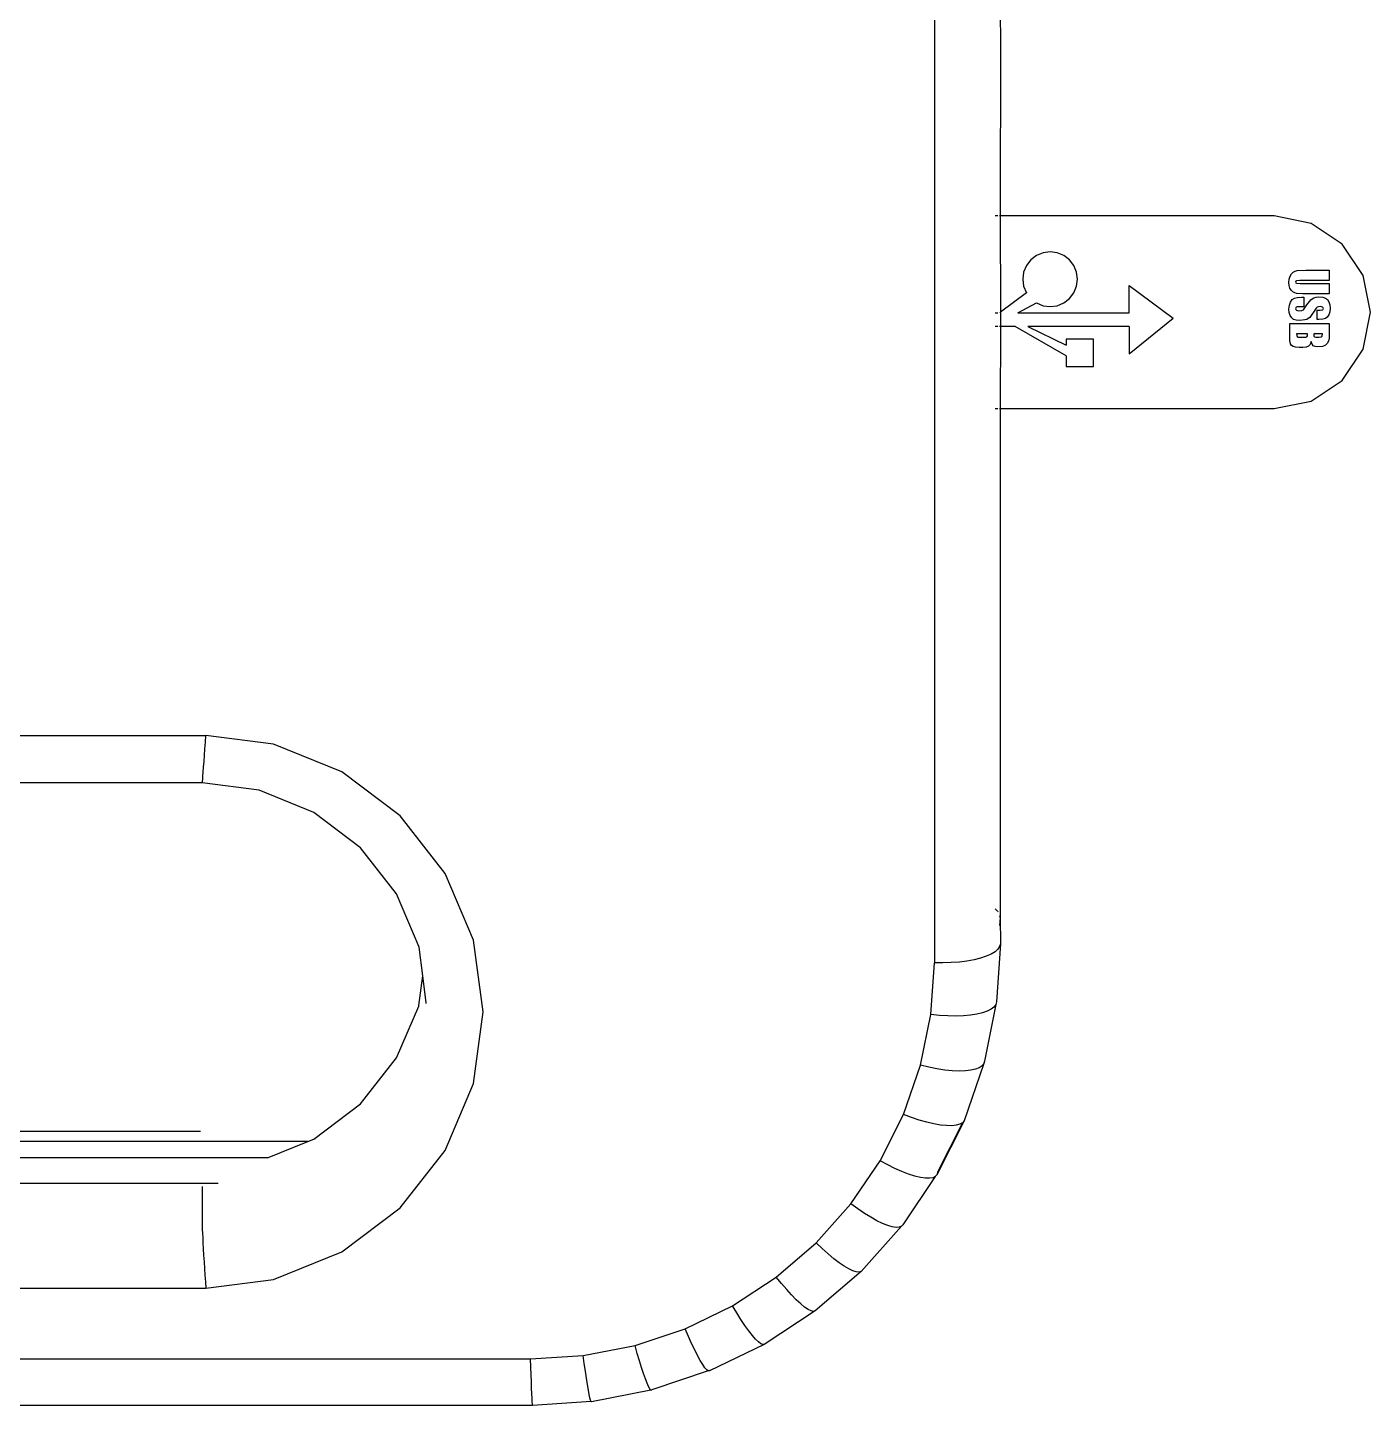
# Model space of a CAD drawing. Extents: x 3485972 to 3601240, y -673889 to -591207.
# Drawn here: x 3510478.1 to 3510599.3, y -597266.4 to -597142.1 of the extents above; entities that cross this region are included whole.
import ezdxf

# ---------------------------------------------------------------- set-up
doc = ezdxf.new("R2010")
doc.units = 0
doc.header["$LTSCALE"] = 6
doc.header["$MEASUREMENT"] = 0
doc.layers.add('medical equipment', color=4, linetype='CONTINUOUS')

msp = doc.modelspace()

# ---------------------------------------------------------------- linework, layer by layer
at = {"layer": 'medical equipment'}
for p, q in [((3510559.95, -596944.05), (3510559.95, -597226.46)), ((3510565.88, -597140.9), (3510565.9, -597143.25)), ((3510565.9, -597143.25), (3510565.88, -597159.07)), ((3510565.67, -597159.07), (3510565.42, -597159.07)), ((3510565.88, -597159.07), (3510565.83, -597159.07)), ((3510590.61, -597159.07), (3510565.88, -597159.07)), ((3510565.88, -597159.07), (3510565.9, -597167.77)), ((3510593.94, -597159.74), (3510590.61, -597159.07)), ((3510596.76, -597161.62), (3510593.94, -597159.74)), ((3510598.64, -597164.44), (3510596.76, -597161.62)), ((3510568.64, -597163.03), (3510568.25, -597163.54)), ((3510569.15, -597162.64), (3510568.64, -597163.03)), ((3510569.75, -597162.39), (3510569.15, -597162.64)), ((3510570.39, -597162.31), (3510569.75, -597162.39)), ((3510571.03, -597162.39), (3510570.39, -597162.31)), ((3510571.62, -597162.64), (3510571.03, -597162.39)), ((3510572.14, -597163.03), (3510571.62, -597162.64)), ((3510572.53, -597163.54), (3510572.14, -597163.03)), ((3510568, -597164.14), (3510567.92, -597164.78)), ((3510568.25, -597163.54), (3510568, -597164.14)), ((3510572.77, -597164.14), (3510572.53, -597163.54)), ((3510572.86, -597164.78), (3510572.77, -597164.14)), ((3510592.06, -597164.51), (3510592.18, -597164.3)), ((3510592.18, -597164.3), (3510592.33, -597164.15)), ((3510592.33, -597164.15), (3510592.5, -597164.05)), ((3510592.5, -597164.05), (3510592.69, -597164.01)), ((3510592.69, -597164.01), (3510593.48, -597163.98)), ((3510593.48, -597163.98), (3510595.58, -597163.98)), ((3510595.58, -597163.98), (3510595.58, -597164.91)), ((3510599.31, -597167.77), (3510598.64, -597164.44)), ((3510567.92, -597164.78), (3510568, -597165.42)), ((3510568, -597165.42), (3510568.25, -597166.02)), ((3510572.53, -597166.02), (3510572.77, -597165.42)), ((3510572.77, -597165.42), (3510572.86, -597164.78)), ((3510577.53, -597165.34), (3510581.5, -597168.29)), ((3510577.53, -597167.81), (3510577.53, -597165.34)), ((3510591.95, -597165.08), (3510591.98, -597164.78)), ((3510591.97, -597165.35), (3510591.95, -597165.08)), ((3510592.04, -597165.58), (3510591.97, -597165.35)), ((3510591.98, -597164.78), (3510592.06, -597164.51)), ((3510592.15, -597165.77), (3510592.04, -597165.58)), ((3510592.57, -597164.97), (3510592.55, -597165.04)), ((3510592.55, -597165.04), (3510592.57, -597165.11)), ((3510592.62, -597164.94), (3510592.57, -597164.97)), ((3510592.57, -597165.11), (3510592.62, -597165.15)), ((3510592.92, -597164.91), (3510592.62, -597164.94)), ((3510592.62, -597165.15), (3510592.96, -597165.18)), ((3510595.58, -597164.91), (3510592.92, -597164.91)), ((3510592.96, -597165.18), (3510595.58, -597165.18)), ((3510595.58, -597165.18), (3510595.58, -597166.1)), ((3510568.25, -597166.02), (3510565.9, -597167.77)), ((3510567.47, -597167.81), (3510569.15, -597166.92)), ((3510569.15, -597166.92), (3510569.75, -597167.17)), ((3510571.03, -597167.17), (3510571.62, -597166.92)), ((3510571.62, -597166.92), (3510572.14, -597166.53)), ((3510572.14, -597166.53), (3510572.53, -597166.02)), ((3510591.99, -597167.13), (3510592.09, -597166.84)), ((3510592.09, -597166.84), (3510592.25, -597166.62)), ((3510592.3, -597165.92), (3510592.15, -597165.77)), ((3510592.25, -597166.62), (3510592.45, -597166.49)), ((3510592.47, -597166.02), (3510592.3, -597165.92)), ((3510592.45, -597166.49), (3510592.71, -597166.43)), ((3510592.64, -597166.08), (3510592.47, -597166.02)), ((3510593.21, -597166.1), (3510592.64, -597166.08)), ((3510592.71, -597166.43), (3510593.07, -597166.41)), ((3510593.07, -597166.41), (3510593.3, -597166.41)), ((3510595.58, -597166.1), (3510593.21, -597166.1)), ((3510593.3, -597166.41), (3510593.3, -597167.27)), ((3510593.57, -597167.1), (3510593.91, -597166.64)), ((3510593.91, -597166.64), (3510594.03, -597166.54)), ((3510594.03, -597166.54), (3510594.19, -597166.46)), ((3510594.19, -597166.46), (3510594.4, -597166.4)), ((3510594.4, -597166.4), (3510594.66, -597166.38)), ((3510594.66, -597166.38), (3510595.01, -597166.41)), ((3510595.01, -597166.41), (3510595.26, -597166.49)), ((3510595.26, -597166.49), (3510595.43, -597166.62)), ((3510595.43, -597166.62), (3510595.55, -597166.83)), ((3510595.55, -597166.83), (3510595.63, -597167.08)), ((3510565.42, -597167.81), (3510565.67, -597167.81)), ((3510565.9, -597167.77), (3510565.84, -597167.81)), ((3510565.9, -597167.77), (3510565.9, -597169.05)), ((3510567.47, -597167.81), (3510577.53, -597167.81)), ((3510569.75, -597167.17), (3510570.39, -597167.25)), ((3510570.39, -597167.25), (3510571.03, -597167.17)), ((3510591.95, -597167.47), (3510591.99, -597167.13)), ((3510591.98, -597167.79), (3510591.95, -597167.47)), ((3510592.07, -597168.07), (3510591.98, -597167.79)), ((3510592.21, -597168.28), (3510592.07, -597168.07)), ((3510592.57, -597167.36), (3510592.55, -597167.44)), ((3510592.55, -597167.44), (3510592.57, -597167.52)), ((3510592.61, -597167.31), (3510592.57, -597167.36)), ((3510592.57, -597167.52), (3510592.63, -597167.57)), ((3510592.7, -597167.28), (3510592.61, -597167.31)), ((3510592.63, -597167.57), (3510592.72, -597167.61)), ((3510592.87, -597167.27), (3510592.7, -597167.28)), ((3510592.72, -597167.61), (3510592.84, -597167.62)), ((3510592.84, -597167.62), (3510593.1, -597167.6)), ((3510593.3, -597167.27), (3510592.87, -597167.27)), ((3510593.1, -597167.6), (3510593.25, -597167.53)), ((3510593.25, -597167.53), (3510593.57, -597167.1)), ((3510593.96, -597168.06), (3510593.82, -597168.23)), ((3510594.3, -597167.56), (3510593.96, -597168.06)), ((3510594.41, -597167.39), (3510594.3, -597167.56)), ((3510594.51, -597167.3), (3510594.41, -597167.39)), ((3510594.63, -597167.26), (3510594.51, -597167.3)), ((3510594.51, -597168.42), (3510594.51, -597167.56)), ((3510594.51, -597167.56), (3510594.77, -597167.56)), ((3510594.78, -597167.25), (3510594.63, -597167.26)), ((3510594.77, -597167.56), (3510595.01, -597167.53)), ((3510594.9, -597167.26), (3510594.78, -597167.25)), ((3510594.99, -597167.29), (3510594.9, -597167.26)), ((3510595.04, -597167.35), (3510594.99, -597167.29)), ((3510595.01, -597167.53), (3510595.04, -597167.48)), ((3510595.06, -597167.42), (3510595.04, -597167.35)), ((3510595.04, -597167.48), (3510595.06, -597167.42)), ((3510595.41, -597168.21), (3510595.25, -597168.34)), ((3510595.54, -597168), (3510595.41, -597168.21)), ((3510595.63, -597167.72), (3510595.54, -597168)), ((3510595.63, -597167.08), (3510595.66, -597167.39)), ((3510595.66, -597167.39), (3510595.63, -597167.72)), ((3510598.64, -597171.09), (3510599.31, -597167.77)), ((3510565.67, -597169.05), (3510565.42, -597169.05)), ((3510565.9, -597169.05), (3510565.83, -597169.05)), ((3510565.9, -597169.05), (3510565.88, -597176.46)), ((3510567.25, -597169.05), (3510565.9, -597169.05)), ((3510571.84, -597171.7), (3510567.25, -597169.05)), ((3510577.53, -597169.05), (3510568.38, -597169.05)), ((3510568.38, -597169.05), (3510571.84, -597170.74)), ((3510577.53, -597171.52), (3510581.5, -597168.29)), ((3510577.53, -597169.05), (3510577.53, -597171.52)), ((3510592.02, -597169.86), (3510592.02, -597168.79)), ((3510592.02, -597168.79), (3510595.58, -597168.79)), ((3510592.37, -597168.41), (3510592.21, -597168.28)), ((3510592.6, -597168.48), (3510592.37, -597168.41)), ((3510592.94, -597168.5), (3510592.6, -597168.48)), ((3510593.39, -597168.46), (3510592.94, -597168.5)), ((3510593.56, -597168.41), (3510593.39, -597168.46)), ((3510593.69, -597168.34), (3510593.56, -597168.41)), ((3510593.82, -597168.23), (3510593.69, -597168.34)), ((3510594.65, -597168.42), (3510594.51, -597168.42)), ((3510595.01, -597168.4), (3510594.65, -597168.42)), ((3510595.25, -597168.34), (3510595.01, -597168.4)), ((3510595.58, -597168.79), (3510595.58, -597169.71)), ((3510571.84, -597170.18), (3510571.84, -597170.74)), ((3510574.31, -597170.18), (3510571.84, -597170.18)), ((3510574.31, -597172.66), (3510574.31, -597170.18)), ((3510592.04, -597170.32), (3510592.02, -597169.86)), ((3510592.09, -597170.6), (3510592.04, -597170.32)), ((3510592.18, -597170.75), (3510592.09, -597170.6)), ((3510593.63, -597169.71), (3510592.63, -597169.71)), ((3510592.63, -597169.71), (3510592.65, -597169.87)), ((3510592.65, -597169.87), (3510592.7, -597169.96)), ((3510592.7, -597169.96), (3510592.79, -597170)), ((3510592.79, -597170), (3510592.97, -597170.02)), ((3510592.97, -597170.02), (3510593.3, -597170.02)), ((3510593.3, -597170.02), (3510593.48, -597170.01)), ((3510593.48, -597170.01), (3510593.57, -597169.97)), ((3510593.57, -597169.97), (3510593.61, -597169.88)), ((3510593.61, -597169.88), (3510593.63, -597169.71)), ((3510593.85, -597170.66), (3510593.71, -597170.83)), ((3510593.95, -597170.39), (3510593.85, -597170.66)), ((3510594.03, -597170.63), (3510593.95, -597170.39)), ((3510594.14, -597170.78), (3510594.03, -597170.63)), ((3510594.98, -597169.71), (3510594.18, -597169.71)), ((3510594.18, -597169.71), (3510594.19, -597169.81)), ((3510594.19, -597169.81), (3510594.2, -597169.92)), ((3510594.2, -597169.92), (3510594.25, -597169.98)), ((3510594.25, -597169.98), (3510594.38, -597170.01)), ((3510594.38, -597170.01), (3510594.64, -597170.02)), ((3510594.64, -597170.02), (3510594.87, -597169.99)), ((3510594.87, -597169.99), (3510594.96, -597169.91)), ((3510594.96, -597169.91), (3510594.98, -597169.71)), ((3510595.41, -597170.58), (3510595.24, -597170.74)), ((3510595.52, -597170.38), (3510595.41, -597170.58)), ((3510595.57, -597170.1), (3510595.52, -597170.38)), ((3510595.58, -597169.71), (3510595.57, -597170.1)), ((3510571.84, -597171.7), (3510571.84, -597172.66)), ((3510592.33, -597170.86), (3510592.18, -597170.75)), ((3510592.55, -597170.92), (3510592.33, -597170.86)), ((3510592.86, -597170.94), (3510592.55, -597170.92)), ((3510593.19, -597170.94), (3510592.86, -597170.94)), ((3510593.49, -597170.92), (3510593.19, -597170.94)), ((3510593.71, -597170.83), (3510593.49, -597170.92)), ((3510594.31, -597170.85), (3510594.14, -597170.78)), ((3510594.57, -597170.88), (3510594.31, -597170.85)), ((3510594.97, -597170.84), (3510594.57, -597170.88)), ((3510595.12, -597170.8), (3510594.97, -597170.84)), ((3510595.24, -597170.74), (3510595.12, -597170.8)), ((3510596.76, -597173.91), (3510598.64, -597171.09)), ((3510571.84, -597172.66), (3510574.31, -597172.66)), ((3510593.94, -597175.8), (3510596.76, -597173.91)), ((3510565.42, -597176.46), (3510565.67, -597176.46)), ((3510565.83, -597176.46), (3510565.88, -597176.46)), ((3510565.88, -597176.46), (3510565.88, -597222.41)), ((3510565.88, -597176.46), (3510590.61, -597176.46)), ((3510590.61, -597176.46), (3510593.94, -597175.8)), ((3510422.91, -597205.95), (3510494.19, -597205.95)), ((3510494.11, -597207.17), (3510494.15, -597206.56)), ((3510494.15, -597206.56), (3510494.19, -597205.95)), ((3510500.31, -597206.74), (3510494.19, -597205.95)), ((3510506.46, -597209.24), (3510500.31, -597206.74)), ((3510494.03, -597208.3), (3510494.07, -597207.75)), ((3510494.07, -597207.75), (3510494.11, -597207.17)), ((3510493.93, -597209.61), (3510493.96, -597209.24)), ((3510493.96, -597209.24), (3510493.99, -597208.8)), ((3510493.99, -597208.8), (3510494.03, -597208.3)), ((3510511.74, -597213.21), (3510506.46, -597209.24)), ((3510483.27, -597210.23), (3510423.23, -597210.22)), ((3510493.87, -597210.22), (3510483.27, -597210.23)), ((3510493.86, -597210.1), (3510493.86, -597210.16)), ((3510493.86, -597210.16), (3510493.88, -597210.1)), ((3510493.86, -597210.16), (3510493.87, -597210.22)), ((3510499, -597210.9), (3510493.87, -597210.22)), ((3510493.88, -597210.1), (3510493.91, -597209.9)), ((3510493.91, -597209.9), (3510493.93, -597209.61)), ((3510503.93, -597212.9), (3510499, -597210.9)), ((3510508.16, -597216.08), (3510503.93, -597212.9)), ((3510515.79, -597218.39), (3510511.74, -597213.21)), ((3510511.41, -597220.23), (3510508.16, -597216.08)), ((3510518.34, -597224.42), (3510515.79, -597218.39)), ((3510513.45, -597225.06), (3510511.41, -597220.23)), ((3510565.42, -597221.58), (3510565.63, -597221.79)), ((3510565.63, -597221.79), (3510565.67, -597221.86)), ((3510565.83, -597222.18), (3510565.88, -597222.41)), ((3510565.88, -597222.41), (3510565.83, -597223.11)), ((3510565.88, -597222.41), (3510565.9, -597224.76)), ((3510513.76, -597227.64), (3510513.45, -597225.06)), ((3510519.21, -597230.89), (3510518.34, -597224.42)), ((3510565.67, -597225.24), (3510565.42, -597225.47)), ((3510565.9, -597224.76), (3510565.55, -597229.99)), ((3510565.83, -597225), (3510565.67, -597225.24)), ((3510565.9, -597224.76), (3510565.83, -597225)), ((3510559.64, -597231.12), (3510559.95, -597226.46)), ((3510560.72, -597226.47), (3510559.95, -597226.46)), ((3510561.47, -597226.44), (3510560.72, -597226.47)), ((3510562.2, -597226.39), (3510561.47, -597226.44)), ((3510562.89, -597226.3), (3510562.2, -597226.39)), ((3510563.54, -597226.18), (3510562.89, -597226.3)), ((3510564.12, -597226.04), (3510563.54, -597226.18)), ((3510564.63, -597225.87), (3510564.12, -597226.04)), ((3510565.07, -597225.68), (3510564.63, -597225.87)), ((3510565.42, -597225.47), (3510565.07, -597225.68)), ((3510513.4, -597230.32), (3510513.76, -597227.64)), ((3510514.09, -597230.07), (3510513.76, -597227.64)), ((3510511.4, -597235.04), (3510513.4, -597230.36)), ((3510513.4, -597230.36), (3510513.4, -597230.32)), ((3510514.09, -597230.13), (3510514.09, -597230.07)), ((3510565.48, -597230.23), (3510564.46, -597235.33)), ((3510565.48, -597230.23), (3510565.32, -597230.46)), ((3510565.55, -597229.99), (3510565.48, -597230.23)), ((3510518.34, -597237.36), (3510519.21, -597230.89)), ((3510558.7, -597235.71), (3510559.64, -597231.12)), ((3510560.4, -597231.21), (3510559.64, -597231.12)), ((3510561.15, -597231.26), (3510560.4, -597231.21)), ((3510561.88, -597231.27), (3510561.15, -597231.26)), ((3510562.56, -597231.25), (3510561.88, -597231.27)), ((3510563.2, -597231.19), (3510562.56, -597231.25)), ((3510563.78, -597231.11), (3510563.2, -597231.19)), ((3510564.29, -597230.99), (3510563.78, -597231.11)), ((3510564.72, -597230.84), (3510564.29, -597230.99)), ((3510565.07, -597230.66), (3510564.72, -597230.84)), ((3510565.32, -597230.46), (3510565.07, -597230.66)), ((3510508.16, -597239.19), (3510511.4, -597235.04)), ((3510564.46, -597235.33), (3510564.4, -597235.56)), ((3510557.17, -597240.14), (3510558.7, -597235.71)), ((3510559.45, -597235.89), (3510558.7, -597235.71)), ((3510560.18, -597236.03), (3510559.45, -597235.89)), ((3510560.89, -597236.14), (3510560.18, -597236.03)), ((3510561.56, -597236.21), (3510560.89, -597236.14)), ((3510562.18, -597236.23), (3510561.56, -597236.21)), ((3510562.74, -597236.22), (3510562.18, -597236.23)), ((3510564.4, -597235.56), (3510562.62, -597240.71)), ((3510563.24, -597236.16), (3510562.74, -597236.22)), ((3510563.66, -597236.07), (3510563.24, -597236.16)), ((3510564, -597235.94), (3510563.66, -597236.07)), ((3510564.25, -597235.77), (3510564, -597235.94)), ((3510564.4, -597235.56), (3510564.25, -597235.77)), ((3510515.79, -597243.39), (3510518.34, -597237.36)), ((3510503.93, -597242.37), (3510508.16, -597239.19)), ((3510555.06, -597244.33), (3510557.17, -597240.14)), ((3510557.88, -597240.41), (3510557.17, -597240.14)), ((3510558.58, -597240.65), (3510557.88, -597240.41)), ((3510559.26, -597240.84), (3510558.58, -597240.65)), ((3510559.9, -597240.99), (3510559.26, -597240.84)), ((3510560.5, -597241.1), (3510559.9, -597240.99)), ((3510562.62, -597240.71), (3510560.17, -597245.58)), ((3510562.47, -597240.89), (3510560.23, -597245.36)), ((3510561.04, -597241.15), (3510560.5, -597241.1)), ((3510561.51, -597241.16), (3510561.04, -597241.15)), ((3510561.91, -597241.12), (3510561.51, -597241.16)), ((3510562.24, -597241.03), (3510561.91, -597241.12)), ((3510562.47, -597240.89), (3510562.24, -597241.03)), ((3510562.62, -597240.71), (3510562.47, -597240.89)), ((3510493.71, -597241.69), (3510441.82, -597241.69)), ((3510503.39, -597242.59), (3510443.49, -597242.56)), ((3510499.75, -597244.06), (3510503.39, -597242.59)), ((3510503.39, -597242.59), (3510503.93, -597242.37)), ((3510511.74, -597248.57), (3510515.79, -597243.39)), ((3510499.75, -597244.06), (3510445.6, -597244.06)), ((3510552.41, -597248.22), (3510555.06, -597244.33)), ((3510555.73, -597244.69), (3510555.06, -597244.33)), ((3510556.39, -597245.02), (3510555.73, -597244.69)), ((3510557.02, -597245.3), (3510556.39, -597245.02)), ((3510557.62, -597245.53), (3510557.02, -597245.3)), ((3510495.29, -597246.39), (3510446.75, -597246.39)), ((3510560.03, -597245.74), (3510557.09, -597250.1)), ((3510558.18, -597245.71), (3510557.62, -597245.53)), ((3510558.69, -597245.83), (3510558.18, -597245.71)), ((3510559.13, -597245.9), (3510558.69, -597245.83)), ((3510559.51, -597245.9), (3510559.13, -597245.9)), ((3510559.81, -597245.85), (3510559.51, -597245.9)), ((3510560.03, -597245.74), (3510559.81, -597245.85)), ((3510560.17, -597245.58), (3510560.03, -597245.74)), ((3510560.23, -597245.36), (3510560.17, -597245.58)), ((3510493.86, -597246.64), (3510493.86, -597250.1)), ((3510506.46, -597252.54), (3510511.74, -597248.57)), ((3510549.27, -597251.73), (3510552.41, -597248.22)), ((3510553.03, -597248.66), (3510552.41, -597248.22)), ((3510553.63, -597249.07), (3510553.03, -597248.66)), ((3510493.86, -597250.1), (3510493.86, -597250.26)), ((3510493.86, -597250.26), (3510493.87, -597250.52)), ((3510556.97, -597250.24), (3510553.33, -597254.31)), ((3510554.21, -597249.42), (3510553.63, -597249.07)), ((3510554.76, -597249.73), (3510554.21, -597249.42)), ((3510555.27, -597249.98), (3510554.76, -597249.73)), ((3510555.73, -597250.16), (3510555.27, -597249.98)), ((3510556.14, -597250.28), (3510555.73, -597250.16)), ((3510556.97, -597250.24), (3510556.76, -597250.33)), ((3510557.09, -597250.1), (3510556.97, -597250.24)), ((3510493.87, -597250.52), (3510493.88, -597250.85)), ((3510493.88, -597250.85), (3510493.91, -597251.27)), ((3510493.91, -597251.27), (3510493.93, -597251.74)), ((3510556.49, -597250.34), (3510556.14, -597250.28)), ((3510556.76, -597250.33), (3510556.49, -597250.34)), ((3510493.93, -597251.74), (3510493.96, -597252.27)), ((3510493.96, -597252.27), (3510493.99, -597252.84)), ((3510500.31, -597255.04), (3510506.46, -597252.54)), ((3510545.68, -597254.82), (3510549.27, -597251.73)), ((3510549.81, -597252.25), (3510549.27, -597251.73)), ((3510550.35, -597252.73), (3510549.81, -597252.25)), ((3510550.87, -597253.16), (3510550.35, -597252.73)), ((3510493.99, -597252.84), (3510494.03, -597253.44)), ((3510494.03, -597253.44), (3510494.07, -597254.05)), ((3510551.36, -597253.53), (3510550.87, -597253.16)), ((3510551.81, -597253.84), (3510551.36, -597253.53)), ((3510552.23, -597254.08), (3510551.81, -597253.84)), ((3510494.07, -597254.05), (3510494.11, -597254.66)), ((3510494.11, -597254.66), (3510494.15, -597255.26)), ((3510494.19, -597255.83), (3510500.31, -597255.04)), ((3510541.72, -597257.42), (3510545.68, -597254.82)), ((3510546.15, -597255.4), (3510545.68, -597254.82)), ((3510553.33, -597254.31), (3510549.18, -597257.88)), ((3510552.59, -597254.25), (3510552.23, -597254.08)), ((3510552.9, -597254.35), (3510552.59, -597254.25)), ((3510553.15, -597254.37), (3510552.9, -597254.35)), ((3510553.33, -597254.31), (3510553.15, -597254.37)), ((3510422.91, -597255.83), (3510494.19, -597255.83)), ((3510494.15, -597255.26), (3510494.19, -597255.83)), ((3510546.62, -597255.94), (3510546.15, -597255.4)), ((3510547.06, -597256.43), (3510546.62, -597255.94)), ((3510547.48, -597256.86), (3510547.06, -597256.43)), ((3510537.44, -597259.48), (3510541.72, -597257.42)), ((3510542.11, -597258.05), (3510541.72, -597257.42)), ((3510547.88, -597257.23), (3510547.48, -597256.86)), ((3510548.23, -597257.52), (3510547.88, -597257.23)), ((3510548.54, -597257.73), (3510548.23, -597257.52)), ((3510548.81, -597257.87), (3510548.54, -597257.73)), ((3510542.48, -597258.65), (3510542.11, -597258.05)), ((3510542.85, -597259.19), (3510542.48, -597258.65)), ((3510549.18, -597257.88), (3510544.59, -597260.89)), ((3510549.02, -597257.92), (3510548.81, -597257.87)), ((3510549.18, -597257.88), (3510549.02, -597257.92)), ((3510532.93, -597260.99), (3510537.44, -597259.48)), ((3510537.74, -597260.17), (3510537.44, -597259.48)), ((3510538.03, -597260.8), (3510537.74, -597260.17)), ((3510543.2, -597259.67), (3510542.85, -597259.19)), ((3510543.52, -597260.08), (3510543.2, -597259.67)), ((3510543.81, -597260.41), (3510543.52, -597260.08)), ((3510528.25, -597261.9), (3510532.93, -597260.99)), ((3510533.13, -597261.7), (3510532.93, -597260.99)), ((3510538.31, -597261.39), (3510538.03, -597260.8)), ((3510538.57, -597261.91), (3510538.31, -597261.39)), ((3510544.59, -597260.89), (3510539.64, -597263.28)), ((3510544.07, -597260.67), (3510543.81, -597260.41)), ((3510544.29, -597260.83), (3510544.07, -597260.67)), ((3510544.46, -597260.9), (3510544.29, -597260.83)), ((3510544.59, -597260.89), (3510544.46, -597260.9)), ((3510199.79, -597262.2), (3510523.49, -597262.2)), ((3510523.49, -597262.2), (3510528.25, -597261.9)), ((3510523.52, -597262.94), (3510523.49, -597262.2)), ((3510528.35, -597262.63), (3510528.25, -597261.9)), ((3510528.45, -597263.32), (3510528.35, -597262.63)), ((3510533.32, -597262.37), (3510533.13, -597261.7)), ((3510533.51, -597262.98), (3510533.32, -597262.37)), ((3510538.82, -597262.35), (3510538.57, -597261.91)), ((3510539.04, -597262.72), (3510538.82, -597262.35)), ((3510523.54, -597263.64), (3510523.52, -597262.94)), ((3510523.57, -597264.27), (3510523.54, -597263.64)), ((3510528.55, -597263.95), (3510528.45, -597263.32)), ((3510533.69, -597263.53), (3510533.51, -597262.98)), ((3510533.86, -597264.01), (3510533.69, -597263.53)), ((3510539.54, -597263.28), (3510534.43, -597264.98)), ((3510539.24, -597263), (3510539.04, -597262.72)), ((3510539.41, -597263.19), (3510539.24, -597263)), ((3510539.54, -597263.28), (3510539.41, -597263.19)), ((3510539.64, -597263.28), (3510539.54, -597263.28)), ((3510539.68, -597263.22), (3510539.64, -597263.28)), ((3510523.59, -597264.84), (3510523.57, -597264.27)), ((3510523.61, -597265.34), (3510523.59, -597264.84)), ((3510528.64, -597264.52), (3510528.55, -597263.95)), ((3510528.72, -597265.01), (3510528.64, -597264.52)), ((3510528.8, -597265.41), (3510528.72, -597265.01)), ((3510534.35, -597265.01), (3510529, -597266.08)), ((3510534.01, -597264.4), (3510533.86, -597264.01)), ((3510534.14, -597264.7), (3510534.01, -597264.4)), ((3510534.26, -597264.9), (3510534.14, -597264.7)), ((3510534.35, -597265.01), (3510534.26, -597264.9)), ((3510534.41, -597265.02), (3510534.35, -597265.01)), ((3510534.43, -597264.98), (3510534.41, -597265.02)), ((3510523.67, -597266.4), (3510199.61, -597266.4)), ((3510523.63, -597265.74), (3510523.61, -597265.34)), ((3510523.65, -597266.06), (3510523.63, -597265.74)), ((3510523.66, -597266.28), (3510523.65, -597266.06)), ((3510523.67, -597266.4), (3510523.66, -597266.28)), ((3510528.97, -597266.06), (3510523.67, -597266.4)), ((3510528.86, -597265.73), (3510528.8, -597265.41)), ((3510528.92, -597265.94), (3510528.86, -597265.73)), ((3510528.97, -597266.06), (3510528.92, -597265.94)), ((3510529, -597266.08), (3510528.97, -597266.06))]:
    msp.add_line(p, q, dxfattribs=at)

doc.saveas('drawing.dxf')
